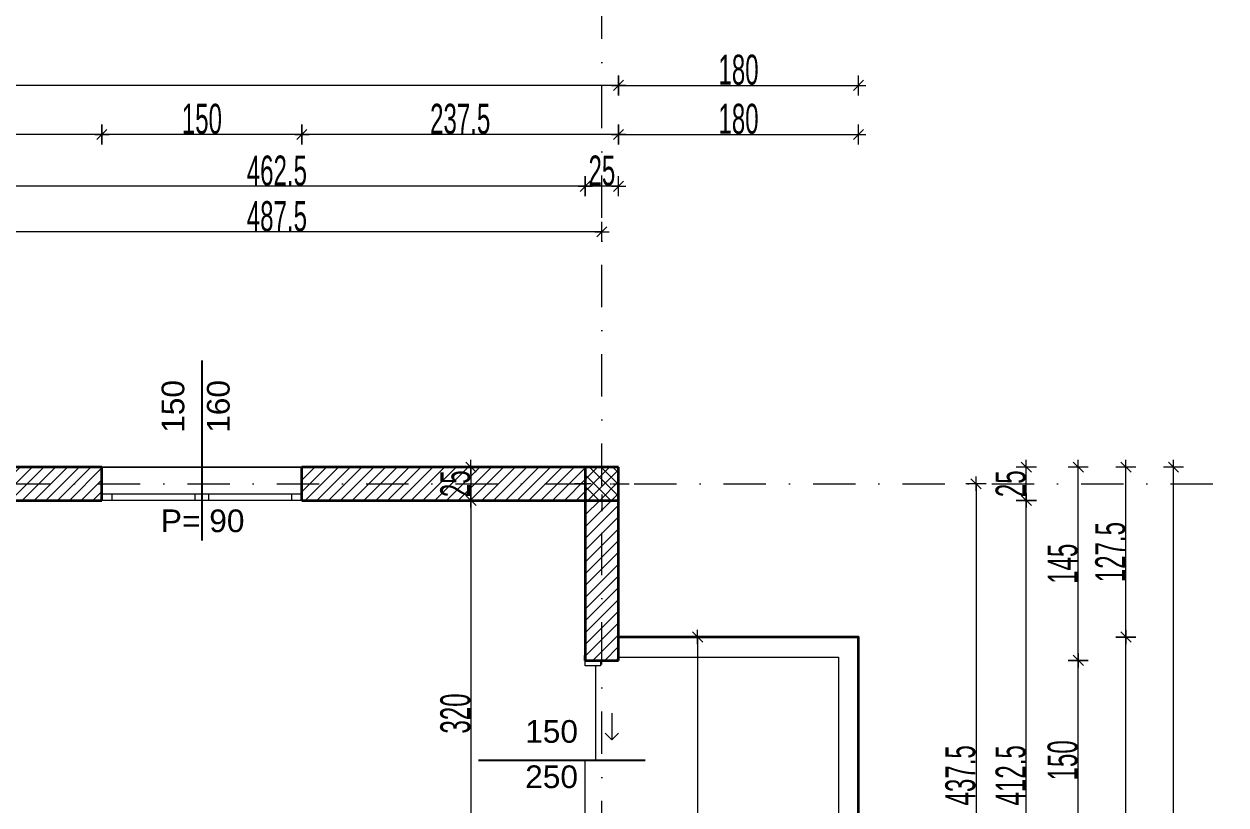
# Model space of a CAD drawing. Header units: millimetres. Extents: x -115530 to 122462, y -34508 to 119375.
# Drawn here: x -10144 to -1129, y 106426 to 112285 of the extents above; entities that cross this region are included whole.
import ezdxf

# ---------------------------------------------------------------- set-up
doc = ezdxf.new("R2010")
doc.units = ezdxf.units.MM
doc.header["$MEASUREMENT"] = 0
doc.linetypes.add('Dot & Dashed', pattern=[670.277762, 317.5, -176.388889, 0, -176.388874])
for name, color, linetype, lineweight in [('dimenzija', 7, 'Continuous', 13), ('dimenzuja vnatre', 251, 'Continuous', 9), ('New_Structural - Bearing_Pen_No__20', 1, 'Continuous', 0), ('New_Structural - Bearing_Pen_No__27', 7, 'Continuous', 25), ('New_Structural - Bearing_Pen_No__7', 7, 'Continuous', 35)]:
    doc.layers.add(name, color=color, linetype=linetype, lineweight=lineweight)
for name, color, linetype, lineweight, true_color in [('HATCH 2', 7, 'Continuous', 9, 0x575757), ('New_Structural - Bearing_Pen_No__168', 7, 'Continuous', 13, 0x6a6a6a), ('New_Structural - Bearing_Pen_No__23', 7, 'Continuous', 25, 0xbf7340), ('New_Structural - Bearing_Pen_No__3', 7, 'Continuous', 18, 0xff6600), ('New_Structural - Bearing_Pen_No__5', 7, 'Continuous', 25, 0x40a5ff), ('New_Structural - Bearing_Pen_No__8', 7, 'Continuous', 35, 0xa80f02), ('New_Structural - Bearing_Pen_No__87', 7, 'Continuous', 13, 0x6a6a6a), ('OSKI', 7, 'Continuous', 20, 0x156a84)]:
    doc.layers.add(name, color=color, linetype=linetype, lineweight=lineweight, true_color=true_color)
doc.styles.add('GENERATED_STYLE_1', font='arial.ttf')
doc.styles.add('PLATEIA', font='CGSAPPS.shx', dxfattribs={"width": 0.6})
doc.dimstyles.new('100v', dxfattribs={"dimtxt": 225, "dimasz": 1, "dimexe": 0.18, "dimexo": 0.0625, "dimgap": 4, "dimtad": 1, "dimdec": 0, "dimlfac": 0.1, "dimzin": 12, "dimdsep": 46, "dimtxsty": 'PLATEIA', "dimblk": 'A$C321216CB', "dimcen": 0.09, "dimse1": 1, "dimse2": 1, "dimclrd": 256, "dimclrt": 256, "dimadec": 3, "dimazin": 0, "dimtfac": 1, "dimtdec": 0, "dimtix": 1, "dimtmove": 2, "dimatfit": 3, "dimldrblk": 'A$C321216CB', "dimfxl": 1, "dimtolj": 1, "dimtzin": 0, "dimlwd": -1, "dimarcsym": 0})
pattern_1 = [(45, (-112822.756, 83915.69), (-44.194174, 44.194174), [])]

# ---------------------------------------------------------------- blocks, each defined once
blk = doc.blocks.new('A$C321216CB')
for p, q in [((-53.8, 0), (53.8, 0)), ((-38.1, -38.1), (38.1, 38.1)), ((0, -75.3), (0, 75.3))]:
    blk.add_line(p, q)
blk = doc.blocks.new('*D810')
at = {"layer": 'DEFPOINTS', "color": 0, "transparency": 16777216}
for p in [(-10685.2, 110725.4), (-5810.1, 110290.8), (-10685.2, 109184.8)]:
    blk.add_point(p, dxfattribs=at)
at = {"layer": 'dimenzija', "transparency": 16777216}
blk.add_line((-5811.1, 110725.4), (-10684.2, 110725.4), dxfattribs=at)
at = {"layer": 'dimenzija', "transparency": 16777216, "rotation": 180}
blk.add_blockref('A$C321216CB', (-10685.2, 110725.4), dxfattribs=at)
at = {"layer": 'dimenzija', "transparency": 16777216}
blk.add_blockref('A$C321216CB', (-5810.1, 110725.4), dxfattribs=at)
at = {"layer": 'dimenzija', "transparency": 16777216, "insert": (-8247.6, 110841.9), "char_height": 225, "attachment_point": 5, "style": 'PLATEIA'}
blk.add_mtext('\\A1;487.5', dxfattribs=at)
blk = doc.blocks.new('*D811')
at = {"layer": 'DEFPOINTS', "color": 0, "transparency": 16777216}
for p in [(-5935.2, 111067.6), (-5935.2, 108960.7), (-5685.2, 108960.7)]:
    blk.add_point(p, dxfattribs=at)
at = {"layer": 'dimenzija', "transparency": 16777216}
blk.add_line((-5686.2, 111067.6), (-5934.2, 111067.6), dxfattribs=at)
at = {"layer": 'dimenzija', "transparency": 16777216, "rotation": 180}
blk.add_blockref('A$C321216CB', (-5935.2, 111067.6), dxfattribs=at)
at = {"layer": 'dimenzija', "transparency": 16777216}
blk.add_blockref('A$C321216CB', (-5685.2, 111067.6), dxfattribs=at)
at = {"layer": 'dimenzija', "transparency": 16777216, "insert": (-5810.2, 111184.1), "char_height": 225, "attachment_point": 5, "style": 'PLATEIA'}
blk.add_mtext('\\A1;25', dxfattribs=at)
blk = doc.blocks.new('*D812')
at = {"layer": 'DEFPOINTS', "color": 0, "transparency": 16777216}
for p in [(-10560.2, 111067.6), (-10560.2, 108960.7), (-5935.2, 108960.7)]:
    blk.add_point(p, dxfattribs=at)
at = {"layer": 'dimenzija', "transparency": 16777216}
blk.add_line((-5936.2, 111067.6), (-10559.2, 111067.6), dxfattribs=at)
at = {"layer": 'dimenzija', "transparency": 16777216, "rotation": 180}
blk.add_blockref('A$C321216CB', (-10560.2, 111067.6), dxfattribs=at)
at = {"layer": 'dimenzija', "transparency": 16777216}
blk.add_blockref('A$C321216CB', (-5935.2, 111067.6), dxfattribs=at)
at = {"layer": 'dimenzija', "transparency": 16777216, "insert": (-8247.7, 111184.1), "char_height": 225, "attachment_point": 5, "style": 'PLATEIA'}
blk.add_mtext('\\A1;462.5', dxfattribs=at)
blk = doc.blocks.new('*D817')
at = {"layer": 'DEFPOINTS', "color": 0, "transparency": 16777216}
for p in [(-17485.2, 111824.4), (-17485.2, 108960.7), (-5685.2, 108960.7)]:
    blk.add_point(p, dxfattribs=at)
at = {"layer": 'dimenzija', "transparency": 16777216}
blk.add_line((-5686.2, 111824.4), (-17484.2, 111824.4), dxfattribs=at)
at = {"layer": 'dimenzija', "transparency": 16777216, "rotation": 180}
blk.add_blockref('A$C321216CB', (-17485.2, 111824.4), dxfattribs=at)
at = {"layer": 'dimenzija', "transparency": 16777216}
blk.add_blockref('A$C321216CB', (-5685.2, 111824.4), dxfattribs=at)
at = {"layer": 'dimenzija', "transparency": 16777216, "insert": (-11585.2, 111940.9), "char_height": 225, "attachment_point": 5, "style": 'PLATEIA'}
blk.add_mtext('\\A1;1180', dxfattribs=at)
blk = doc.blocks.new('*D821')
at = {"layer": 'DEFPOINTS', "color": 0, "transparency": 16777216}
for p in [(-5685.2, 108710.7), (-2626.7, 108710.7), (-5685.2, 104585.7)]:
    blk.add_point(p, dxfattribs=at)
at = {"layer": 'dimenzija', "transparency": 16777216}
blk.add_line((-2626.7, 104586.7), (-2626.7, 108709.7), dxfattribs=at)
for p, rotation in [((-2626.7, 108710.7), 90), ((-2626.7, 104585.7), 270)]:
    blk.add_blockref('A$C321216CB', p, dxfattribs=dict(at, rotation=rotation))
at = {"layer": 'dimenzija', "transparency": 16777216, "insert": (-2743.2, 106648.2), "char_height": 225, "attachment_point": 5, "rotation": 90, "style": 'PLATEIA'}
blk.add_mtext('\\A1;412.5', dxfattribs=at)
blk = doc.blocks.new('*D822')
at = {"layer": 'DEFPOINTS', "color": 0, "transparency": 16777216}
for p in [(-5685.2, 108960.7), (-2626.7, 108960.7), (-5685.2, 108710.7)]:
    blk.add_point(p, dxfattribs=at)
at = {"layer": 'dimenzija', "transparency": 16777216}
blk.add_line((-2626.7, 108711.7), (-2626.7, 108959.7), dxfattribs=at)
for p, rotation in [((-2626.7, 108960.7), 90), ((-2626.7, 108710.7), 270)]:
    blk.add_blockref('A$C321216CB', p, dxfattribs=dict(at, rotation=rotation))
at = {"layer": 'dimenzija', "transparency": 16777216, "insert": (-2743.2, 108835.7), "char_height": 225, "attachment_point": 5, "rotation": 90, "style": 'PLATEIA'}
blk.add_mtext('\\A1;25', dxfattribs=at)
blk = doc.blocks.new('*D824')
at = {"layer": 'DEFPOINTS', "color": 0, "transparency": 16777216}
for p in [(-5685.2, 107510.7), (-2236.9, 107510.7), (-5685.2, 106010.7)]:
    blk.add_point(p, dxfattribs=at)
at = {"layer": 'dimenzija', "transparency": 16777216}
blk.add_line((-2236.9, 106011.7), (-2236.9, 107509.7), dxfattribs=at)
for p, rotation in [((-2236.9, 107510.7), 90), ((-2236.9, 106010.7), 270)]:
    blk.add_blockref('A$C321216CB', p, dxfattribs=dict(at, rotation=rotation))
at = {"layer": 'dimenzija', "transparency": 16777216, "insert": (-2353.4, 106760.7), "char_height": 225, "attachment_point": 5, "rotation": 90, "style": 'PLATEIA'}
blk.add_mtext('\\A1;150', dxfattribs=at)
blk = doc.blocks.new('*D825')
at = {"layer": 'DEFPOINTS', "color": 0, "transparency": 16777216}
for p in [(-5756.7, 108960.7), (-2236.9, 108960.7), (-5685.2, 107510.7)]:
    blk.add_point(p, dxfattribs=at)
at = {"layer": 'dimenzija', "transparency": 16777216}
blk.add_line((-2236.9, 107511.7), (-2236.9, 108959.7), dxfattribs=at)
for p, rotation in [((-2236.9, 108960.7), 90), ((-2236.9, 107510.7), 270)]:
    blk.add_blockref('A$C321216CB', p, dxfattribs=dict(at, rotation=rotation))
at = {"layer": 'dimenzija', "transparency": 16777216, "insert": (-2353.4, 108235.7), "char_height": 225, "attachment_point": 5, "rotation": 90, "style": 'PLATEIA'}
blk.add_mtext('\\A1;145', dxfattribs=at)
blk = doc.blocks.new('*D833')
at = {"layer": 'DEFPOINTS', "color": 0, "transparency": 16777216}
for p in [(-4373, 108835.7), (-4373, 104460.7), (-3004, 104460.7)]:
    blk.add_point(p, dxfattribs=at)
at = {"layer": 'dimenzija', "transparency": 16777216}
blk.add_line((-3004, 108834.7), (-3004, 104461.7), dxfattribs=at)
for p, rotation in [((-3004, 108835.7), 90), ((-3004, 104460.7), 270)]:
    blk.add_blockref('A$C321216CB', p, dxfattribs=dict(at, rotation=rotation))
at = {"layer": 'dimenzija', "transparency": 16777216, "insert": (-3120.5, 106648.2), "char_height": 225, "attachment_point": 5, "rotation": 90, "style": 'PLATEIA'}
blk.add_mtext('\\A1;437.5', dxfattribs=at)
blk = doc.blocks.new('*D891')
at = {"layer": 'DEFPOINTS', "color": 0, "transparency": 16777216}
for p in [(-4047.3, 107685.7), (-1879.3, 107685.7), (-4032.1, 102685.7)]:
    blk.add_point(p, dxfattribs=at)
at = {"layer": 'dimenzija', "transparency": 16777216}
blk.add_line((-1879.3, 102686.7), (-1879.3, 107684.7), dxfattribs=at)
for p, rotation in [((-1879.3, 107685.7), 90), ((-1879.3, 102685.7), 270)]:
    blk.add_blockref('A$C321216CB', p, dxfattribs=dict(at, rotation=rotation))
at = {"layer": 'dimenzija', "transparency": 16777216, "insert": (-1995.8, 105185.7), "char_height": 225, "attachment_point": 5, "rotation": 90, "style": 'PLATEIA'}
blk.add_mtext('\\A1;500', dxfattribs=at)
blk = doc.blocks.new('*D892')
at = {"layer": 'DEFPOINTS', "color": 0, "transparency": 16777216}
for p in [(-5685.2, 108960.7), (-1879.3, 108960.7), (-4047.3, 107685.7)]:
    blk.add_point(p, dxfattribs=at)
at = {"layer": 'dimenzija', "transparency": 16777216}
blk.add_line((-1879.3, 107686.7), (-1879.3, 108959.7), dxfattribs=at)
for p, rotation in [((-1879.3, 108960.7), 90), ((-1879.3, 107685.7), 270)]:
    blk.add_blockref('A$C321216CB', p, dxfattribs=dict(at, rotation=rotation))
at = {"layer": 'dimenzija', "transparency": 16777216, "insert": (-1995.8, 108323.2), "char_height": 225, "attachment_point": 5, "rotation": 90, "style": 'PLATEIA'}
blk.add_mtext('\\A1;127.5', dxfattribs=at)
blk = doc.blocks.new('*D893')
at = {"layer": 'DEFPOINTS', "color": 0, "transparency": 16777216}
for p in [(-5685.2, 108960.7), (-1522.1, 108960.7), (-5685.2, 99960.7)]:
    blk.add_point(p, dxfattribs=at)
at = {"layer": 'dimenzija', "transparency": 16777216}
blk.add_line((-1522.1, 99961.7), (-1522.1, 108959.7), dxfattribs=at)
for p, rotation in [((-1522.1, 108960.7), 90), ((-1522.1, 99960.7), 270)]:
    blk.add_blockref('A$C321216CB', p, dxfattribs=dict(at, rotation=rotation))
at = {"layer": 'dimenzija', "transparency": 16777216, "insert": (-1638.6, 104460.7), "char_height": 225, "attachment_point": 5, "rotation": 90, "style": 'PLATEIA'}
blk.add_mtext('\\A1;900', dxfattribs=at)
blk = doc.blocks.new('*D878')
at = {"layer": 'DEFPOINTS', "color": 0, "transparency": 16777216}
for p in [(-8060.2, 111455.9), (-5685.2, 108960.7), (-8060.2, 108860.7)]:
    blk.add_point(p, dxfattribs=at)
at = {"layer": 'dimenzija', "transparency": 16777216}
blk.add_line((-5686.2, 111455.9), (-8059.2, 111455.9), dxfattribs=at)
at = {"layer": 'dimenzija', "transparency": 16777216, "rotation": 180}
blk.add_blockref('A$C321216CB', (-8060.2, 111455.9), dxfattribs=at)
at = {"layer": 'dimenzija', "transparency": 16777216}
blk.add_blockref('A$C321216CB', (-5685.2, 111455.9), dxfattribs=at)
at = {"layer": 'dimenzija', "transparency": 16777216, "insert": (-6872.7, 111572.4), "char_height": 225, "attachment_point": 5, "style": 'PLATEIA'}
blk.add_mtext('\\A1;237.5', dxfattribs=at)
blk = doc.blocks.new('*D879')
at = {"layer": 'DEFPOINTS', "color": 0, "transparency": 16777216}
for p in [(-9560.2, 111455.9), (-9560.2, 108860.7), (-8060.2, 108860.7)]:
    blk.add_point(p, dxfattribs=at)
at = {"layer": 'dimenzija', "transparency": 16777216}
blk.add_line((-8061.2, 111455.9), (-9559.2, 111455.9), dxfattribs=at)
at = {"layer": 'dimenzija', "transparency": 16777216, "rotation": 180}
blk.add_blockref('A$C321216CB', (-9560.2, 111455.9), dxfattribs=at)
at = {"layer": 'dimenzija', "transparency": 16777216}
blk.add_blockref('A$C321216CB', (-8060.2, 111455.9), dxfattribs=at)
at = {"layer": 'dimenzija', "transparency": 16777216, "insert": (-8810.2, 111572.4), "char_height": 225, "attachment_point": 5, "style": 'PLATEIA'}
blk.add_mtext('\\A1;150', dxfattribs=at)
blk = doc.blocks.new('*D880')
at = {"layer": 'DEFPOINTS', "color": 0, "transparency": 16777216}
for p in [(-12535.2, 111455.9), (-12535.2, 108860.7), (-9560.2, 108860.7)]:
    blk.add_point(p, dxfattribs=at)
at = {"layer": 'dimenzija', "transparency": 16777216}
blk.add_line((-9561.2, 111455.9), (-12534.2, 111455.9), dxfattribs=at)
at = {"layer": 'dimenzija', "transparency": 16777216, "rotation": 180}
blk.add_blockref('A$C321216CB', (-12535.2, 111455.9), dxfattribs=at)
at = {"layer": 'dimenzija', "transparency": 16777216}
blk.add_blockref('A$C321216CB', (-9560.2, 111455.9), dxfattribs=at)
at = {"layer": 'dimenzija', "transparency": 16777216, "insert": (-11047.7, 111572.4), "char_height": 225, "attachment_point": 5, "style": 'PLATEIA'}
blk.add_mtext('\\A1;297.5', dxfattribs=at)
blk = doc.blocks.new('*D786')
at = {"layer": 'DEFPOINTS', "color": 0, "transparency": 16777216}
for p in [(-3885.2, 111455.9), (-5685.2, 108960.7), (-3885.2, 107234.5)]:
    blk.add_point(p, dxfattribs=at)
at = {"layer": 'dimenzija', "transparency": 16777216}
blk.add_line((-5684.2, 111455.9), (-3886.2, 111455.9), dxfattribs=at)
at = {"layer": 'dimenzija', "transparency": 16777216, "rotation": 180}
blk.add_blockref('A$C321216CB', (-5685.2, 111455.9), dxfattribs=at)
at = {"layer": 'dimenzija', "transparency": 16777216}
blk.add_blockref('A$C321216CB', (-3885.2, 111455.9), dxfattribs=at)
at = {"layer": 'dimenzija', "transparency": 16777216, "insert": (-4785.2, 111572.4), "char_height": 225, "attachment_point": 5, "style": 'PLATEIA'}
blk.add_mtext('\\A1;180', dxfattribs=at)
blk = doc.blocks.new('*D926')
at = {"layer": 'DEFPOINTS', "color": 0, "transparency": 16777216}
for p in [(-5010.5, 107685.7), (-5091.9, 102685.7), (-5010.5, 102685.7)]:
    blk.add_point(p, dxfattribs=at)
at = {"layer": 'dimenzija', "transparency": 16777216}
blk.add_line((-5091.9, 107684.7), (-5091.9, 102686.7), dxfattribs=at)
for p, rotation in [((-5091.9, 107685.7), 90), ((-5091.9, 102685.7), 270)]:
    blk.add_blockref('A$C321216CB', p, dxfattribs=dict(at, rotation=rotation))
at = {"layer": 'dimenzija', "transparency": 16777216, "insert": (-5208.4, 105185.7), "char_height": 225, "attachment_point": 5, "rotation": 90, "style": 'PLATEIA'}
blk.add_mtext('\\A1;500', dxfattribs=at)
blk = doc.blocks.new('*D930')
at = {"layer": 'DEFPOINTS', "color": 0, "transparency": 16777216}
for p in [(-6689.4, 108960.7), (-6791.8, 108710.7), (-6689.4, 108710.7)]:
    blk.add_point(p, dxfattribs=at)
at = {"layer": 'dimenzuja vnatre', "transparency": 16777216}
blk.add_line((-6791.8, 108959.7), (-6791.8, 108711.7), dxfattribs=at)
for p, rotation in [((-6791.8, 108960.7), 90), ((-6791.8, 108710.7), 270)]:
    blk.add_blockref('A$C321216CB', p, dxfattribs=dict(at, rotation=rotation))
at = {"layer": 'dimenzuja vnatre', "transparency": 16777216, "insert": (-6908.3, 108835.7), "char_height": 225, "attachment_point": 5, "rotation": 90, "style": 'PLATEIA'}
blk.add_mtext('\\A1;25', dxfattribs=at)
blk = doc.blocks.new('*D931')
at = {"layer": 'DEFPOINTS', "color": 0, "transparency": 16777216}
for p in [(-6689.4, 108710.7), (-6791.8, 105513.3), (-6467.5, 105513.3)]:
    blk.add_point(p, dxfattribs=at)
at = {"layer": 'dimenzuja vnatre', "transparency": 16777216}
blk.add_line((-6791.8, 108709.7), (-6791.8, 105514.3), dxfattribs=at)
for p, rotation in [((-6791.8, 108710.7), 90), ((-6791.8, 105513.3), 270)]:
    blk.add_blockref('A$C321216CB', p, dxfattribs=dict(at, rotation=rotation))
at = {"layer": 'dimenzuja vnatre', "transparency": 16777216, "insert": (-6908.3, 107112), "char_height": 225, "attachment_point": 5, "rotation": 90, "style": 'PLATEIA'}
blk.add_mtext('\\A1;320', dxfattribs=at)
blk = doc.blocks.new('*D947')
at = {"layer": 'DEFPOINTS', "color": 0, "transparency": 16777216}
for p in [(-3885.2, 111824.4), (-5685.2, 108960.7), (-3885.2, 107685.7)]:
    blk.add_point(p, dxfattribs=at)
at = {"layer": 'dimenzija', "transparency": 16777216}
blk.add_line((-5684.2, 111824.4), (-3886.2, 111824.4), dxfattribs=at)
at = {"layer": 'dimenzija', "transparency": 16777216, "rotation": 180}
blk.add_blockref('A$C321216CB', (-5685.2, 111824.4), dxfattribs=at)
at = {"layer": 'dimenzija', "transparency": 16777216}
blk.add_blockref('A$C321216CB', (-3885.2, 111824.4), dxfattribs=at)
at = {"layer": 'dimenzija', "transparency": 16777216, "insert": (-4785.2, 111940.9), "char_height": 225, "attachment_point": 5, "style": 'PLATEIA'}
blk.add_mtext('\\A1;180', dxfattribs=at)

msp = doc.modelspace()

# ---------------------------------------------------------------- hatches: boundary and pattern name
at = {"layer": 'HATCH 2', "linetype": 'Continuous', "lineweight": 13}
h = msp.add_hatch(dxfattribs=at)
h.set_pattern_fill('ANSI37', color=256, scale=500, style=0)
h.set_pattern_definition([(45, (-112822.756, 83915.69), (-44.194174, 44.194174), []), (135, (-112822.756, 83915.69), (-44.194174, -44.194174), [])])
h.paths.add_polyline_path([(-5685.19, 108960.73), (-5935.19, 108960.73), (-5935.19, 108710.73), (-5685.19, 108710.73)])
at = {"layer": 'New_Structural - Bearing_Pen_No__168', "linetype": 'Continuous', "lineweight": 13, "true_color": 0x9ea0a3}
h = msp.add_hatch(dxfattribs=at)
h.set_pattern_fill('ANSI31', color=253, scale=500, style=0)
h.set_pattern_definition(pattern_1)
h.paths.add_polyline_path([(-9560.19, 108710.73), (-9560.19, 108960.73), (-10560.19, 108960.73), (-10560.19, 108710.73)])
h = msp.add_hatch(dxfattribs=at)
h.set_pattern_fill('ANSI31', color=253, scale=500, style=0)
h.set_pattern_definition(pattern_1)
h.paths.add_polyline_path([(-5935.19, 108960.73), (-8060.19, 108960.73), (-8060.19, 108710.73), (-5935.19, 108710.73)])
h = msp.add_hatch(dxfattribs=at)
h.set_pattern_fill('ANSI31', color=253, scale=500, style=0)
h.set_pattern_definition(pattern_1)
h.paths.add_polyline_path([(-5685.19, 108710.73), (-5935.19, 108710.73), (-5935.19, 107510.73), (-5685.19, 107510.73)])

# ---------------------------------------------------------------- linework, layer by layer
at = {"layer": 'dimenzija'}
msp.add_lwpolyline([(-17485.19, 108960.73), (-5685.19, 108960.73)], dxfattribs=at)
at = {"layer": 'New_Structural - Bearing_Pen_No__20', "color": 1, "linetype": 'Continuous', "lineweight": 0}
for p, q in [((-5810.19, 108915.73), (-5810.19, 109040.73)), ((-5890.19, 108835.73), (-6015.19, 108835.73)), ((-5730.19, 108835.73), (-5605.19, 108835.73)), ((-5810.19, 108755.73), (-5810.19, 108630.73))]:
    msp.add_line(p, q, dxfattribs=at)
msp.add_point((-5810.19, 108835.73), dxfattribs=at)
at = {"layer": 'New_Structural - Bearing_Pen_No__23', "color": 30, "linetype": 'Continuous', "lineweight": 20, "true_color": 0xff6600}
for p, q in [((-9560.19, 108760.73), (-9485.19, 108760.73)), ((-9485.19, 108760.73), (-9485.19, 108710.73)), ((-8860.19, 108710.73), (-8860.19, 108760.73)), ((-8860.19, 108760.73), (-8810.19, 108760.73)), ((-8810.19, 108760.73), (-8760.19, 108760.73)), ((-8760.19, 108760.73), (-8760.19, 108710.73)), ((-8135.19, 108710.73), (-8135.19, 108760.73)), ((-8135.19, 108760.73), (-8060.19, 108760.73)), ((-9485.19, 108710.73), (-9560.19, 108710.73)), ((-8810.19, 108710.73), (-8860.19, 108710.73)), ((-8760.19, 108710.73), (-8810.19, 108710.73)), ((-8060.19, 108710.73), (-8135.19, 108710.73)), ((-5935.19, 107470.73), (-5935.19, 107510.73)), ((-5935.19, 107510.73), (-5820.19, 107510.73)), ((-5820.19, 107470.73), (-5935.19, 107470.73)), ((-5820.19, 107510.73), (-5820.19, 107470.73))]:
    msp.add_line(p, q, dxfattribs=at)
at = {"layer": 'New_Structural - Bearing_Pen_No__27', "color": 7, "linetype": 'Continuous', "lineweight": 35}
for p, q in [((-9560.19, 108760.73), (-9560.19, 108960.73)), ((-9560.19, 108760.73), (-9560.19, 108960.73)), ((-8060.19, 108760.73), (-8060.19, 108960.73)), ((-8060.19, 108760.73), (-8060.19, 108960.73)), ((-9560.19, 108710.73), (-9560.19, 108760.73)), ((-9560.19, 108710.73), (-9560.19, 108760.73)), ((-9560.19, 108710.73), (-9560.19, 108760.73)), ((-8060.19, 108710.73), (-8060.19, 108760.73)), ((-8060.19, 108710.73), (-8060.19, 108760.73)), ((-8060.19, 108710.73), (-8060.19, 108760.73)), ((-5935.19, 107510.73), (-5935.19, 107547.73)), ((-5935.19, 107510.73), (-5935.19, 107547.73)), ((-5935.19, 107510.73), (-5935.19, 107547.73)), ((-5935.19, 107510.73), (-5820.19, 107510.73)), ((-5935.19, 107510.73), (-5820.19, 107510.73)), ((-5935.19, 107510.73), (-5820.19, 107510.73)), ((-5820.19, 107510.73), (-5685.19, 107510.73)), ((-5820.19, 107510.73), (-5685.19, 107510.73)), ((-5820.19, 107510.73), (-5685.19, 107510.73)), ((-5685.19, 107510.73), (-5685.19, 107547.73)), ((-5685.19, 107510.73), (-5685.19, 107547.73)), ((-5685.19, 107510.73), (-5685.19, 107547.73))]:
    msp.add_line(p, q, dxfattribs=at)
for points in [[(-9560.19, 108960.73), (-10560.19, 108960.73)], [(-5935.19, 108960.73), (-8060.19, 108960.73)], [(-10560.19, 108710.73), (-9560.19, 108710.73)], [(-8060.19, 108710.73), (-5935.19, 108710.73)], [(-5935.19, 108710.73), (-5935.19, 107510.73)], [(-5685.19, 107510.73), (-5685.19, 108710.73)], [(-5685.19, 102685.73), (-3885.19, 102685.73), (-3885.19, 107685.73), (-5685.19, 107685.73)]]:
    msp.add_lwpolyline(points, dxfattribs=at)
at = {"layer": 'New_Structural - Bearing_Pen_No__3', "color": 30, "linetype": 'Continuous', "lineweight": 18, "true_color": 0xff6600}
for p, q in [((-8060.19, 108960.73), (-9560.19, 108960.73)), ((-9485.19, 108760.73), (-8860.19, 108760.73)), ((-8760.19, 108760.73), (-8135.19, 108760.73)), ((-8060.19, 108710.73), (-9560.19, 108710.73)), ((-8860.19, 108710.73), (-9485.19, 108710.73)), ((-8135.19, 108710.73), (-8760.19, 108710.73)), ((-5855.19, 106760.73), (-5855.19, 107470.73)), ((-5735.19, 107115.73), (-5735.19, 106915.73)), ((-5735.19, 106915.73), (-5785.19, 106965.73)), ((-5735.19, 106915.73), (-5685.19, 106965.73)), ((-5935.19, 106050.73), (-5935.19, 106760.73))]:
    msp.add_line(p, q, dxfattribs=at)
at = {"layer": 'New_Structural - Bearing_Pen_No__5', "color": 161, "linetype": 'Continuous', "lineweight": 25, "true_color": 0x40a5ff}
for p, q in [((-8810.19, 109760.73), (-8810.19, 108410.73)), ((-6735.19, 106760.73), (-5485.19, 106760.73))]:
    msp.add_line(p, q, dxfattribs=at)
at = {"layer": 'New_Structural - Bearing_Pen_No__8', "color": 14, "linetype": 'Continuous', "lineweight": 35, "true_color": 0xa80f02}
msp.add_lwpolyline([(-5685.19, 108960.73), (-5935.19, 108960.73), (-5935.19, 108710.73), (-5685.19, 108710.73)], close=True, dxfattribs=at)
at = {"layer": 'New_Structural - Bearing_Pen_No__87', "color": 251, "linetype": 'Continuous', "lineweight": 20, "true_color": 0x6a6a6a}
for points in [[(-5685.19, 107685.73), (-5685.19, 107535.73)], [(-5685.19, 107535.73), (-4035.19, 107535.73)], [(-4035.19, 107535.73), (-4035.19, 102835.73)]]:
    msp.add_lwpolyline(points, dxfattribs=at)
at = {"layer": 'OSKI', "linetype": 'Dot & Dashed'}
for p, q in [((-5810.19, 96753.97), (-5810.19, 113035.14)), ((-20315.56, 108835.73), (-1129.22, 108835.73))]:
    msp.add_line(p, q, dxfattribs=at)

# ---------------------------------------------------------------- texts
at = {"layer": 'New_Structural - Bearing_Pen_No__7', "color": 7, "linetype": 'Continuous', "lineweight": 35, "char_height": 170, "attachment_point": 7, "rotation": 90, "style": 'GENERATED_STYLE_1'}
for s, insert in [('\\A1;{\\pql;\\pt0;\\fArial|b0|i0|c0|p34;150\\fArial|b0|i0|c0|p34;\\A1{\\H.66x;\\S^  ;}\\fArial|b0|i0|c0|p34;\\fArial|b0|i0|c0|p34;}', (-8892.39, 109217.71)), ('\\A1;{\\pql;\\pt0;\\fArial|b0|i0|c0|p34;160\\fArial|b0|i0|c0|p34;\\A1{\\H.66x;\\S^  ;}\\fArial|b0|i0|c0|p34;\\fArial|b0|i0|c0|p34;}', (-8552.39, 109217.71))]:
    msp.add_mtext(s, dxfattribs=dict(at, insert=insert))
at = {"layer": 'New_Structural - Bearing_Pen_No__7', "color": 7, "linetype": 'Continuous', "lineweight": 35, "char_height": 170, "attachment_point": 7, "style": 'GENERATED_STYLE_1'}
for s, insert in [('\\A1;{\\pql;\\pt0;\\fArial|b0|i0|c0|p34;P= 90\\fArial|b0|i0|c0|p34;\\A1{\\H.66x;\\S^  ;}\\fArial|b0|i0|c0|p34;\\fArial|b0|i0|c0|p34;}', (-9117.94, 108423.1)), ('\\A1;{\\pql;\\pt0;\\fArial|b0|i0|c0|p34;150\\fArial|b0|i0|c0|p34;\\A1{\\H.66x;\\S^  ;}\\fArial|b0|i0|c0|p34;\\fArial|b0|i0|c0|p34;}', (-6385.4, 106842.94)), ('\\A1;{\\pql;\\pt0;\\fArial|b0|i0|c0|p34;250\\fArial|b0|i0|c0|p34;\\A1{\\H.66x;\\S^  ;}\\fArial|b0|i0|c0|p34;\\fArial|b0|i0|c0|p34;}', (-6385.4, 106502.94))]:
    msp.add_mtext(s, dxfattribs=dict(at, insert=insert))

# ---------------------------------------------------------------- dimensions: what is measured, and where the dimension line sits
at = {"layer": 'dimenzija'}
for base, p1, p2, angle, picture, middle in [((-17485.19, 111824.37), (-5685.19, 108960.73), (-17485.19, 108960.73), 180, '*D817', (-11585.19, 111940.87)), ((-3885.19, 111824.37), (-5685.19, 108960.73), (-3885.19, 107685.73), 180, '*D947', (-4785.19, 111940.87)), ((-12535.19, 111455.85), (-9560.19, 108860.73), (-12535.19, 108860.73), 180, '*D880', (-11047.69, 111572.35)), ((-8060.19, 111455.85), (-5685.19, 108960.73), (-8060.19, 108860.73), 180, '*D878', (-6872.69, 111572.35)), ((-3885.19, 111455.85), (-5685.19, 108960.73), (-3885.19, 107234.53), 180, '*D786', (-4785.19, 111572.35)), ((-10560.19, 111067.59), (-5935.19, 108960.73), (-10560.19, 108960.73), 180, '*D812', (-8247.69, 111184.09)), ((-10685.19, 110725.41), (-5810.11, 110290.77), (-10685.19, 109184.84), 180, '*D810', (-8247.65, 110841.91)), ((-2236.94, 108960.73), (-5685.19, 107510.73), (-5756.74, 108960.73), 270, '*D825', (-2353.44, 108235.73)), ((-2626.66, 108960.73), (-5685.19, 108710.73), (-5685.19, 108960.73), 270, '*D822', (-2743.16, 108835.73)), ((-1879.3, 108960.73), (-4047.33, 107685.73), (-5685.19, 108960.73), 270, '*D892', (-1995.8, 108323.23)), ((-1522.14, 108960.73), (-5685.19, 99960.73), (-5685.19, 108960.73), 270, '*D893', (-1638.64, 104460.73)), ((-3003.97, 104460.73), (-4372.98, 108835.73), (-4372.98, 104460.73), 270, '*D833', (-3120.47, 106648.23)), ((-2626.66, 108710.73), (-5685.19, 104585.73), (-5685.19, 108710.73), 270, '*D821', (-2743.16, 106648.23)), ((-1879.3, 107685.73), (-4032.08, 102685.73), (-4047.33, 107685.73), 270, '*D891', (-1995.8, 105185.73)), ((-2236.94, 107510.73), (-5685.19, 106010.73), (-5685.19, 107510.73), 270, '*D824', (-2353.44, 106760.73))]:
    dim = msp.add_linear_dim(base=base, p1=p1, p2=p2, angle=angle, dimstyle='100v', override={"dimdec": 1}, dxfattribs=at)
    dim.commit()
    dim.dimension.update_dxf_attribs({"geometry": picture, "text_midpoint": middle})
for base, p1, p2, angle, picture, middle in [((-9560.19, 111455.85), (-8060.19, 108860.73), (-9560.19, 108860.73), 180, '*D879', (-8810.19, 111572.35)), ((-5935.19, 111067.59), (-5685.19, 108960.73), (-5935.19, 108960.73), 180, '*D811', (-5810.19, 111184.09)), ((-5091.86, 102685.73), (-5010.5, 107685.73), (-5010.5, 102685.73), 90, '*D926', (-5208.36, 105185.73))]:
    dim = msp.add_linear_dim(base=base, p1=p1, p2=p2, angle=angle, dimstyle='100v', dxfattribs=at)
    dim.commit()
    dim.dimension.update_dxf_attribs({"geometry": picture, "text_midpoint": middle})
at = {"layer": 'dimenzuja vnatre'}
for base, p1, p2, picture, middle in [((-6791.79, 108710.73), (-6689.37, 108960.73), (-6689.37, 108710.73), '*D930', (-6908.29, 108835.73)), ((-6791.79, 105513.27), (-6689.37, 108710.73), (-6467.47, 105513.27), '*D931', (-6908.29, 107112))]:
    dim = msp.add_linear_dim(base=base, p1=p1, p2=p2, angle=90, dimstyle='100v', dxfattribs=at)
    dim.commit()
    dim.dimension.update_dxf_attribs({"geometry": picture, "text_midpoint": middle})

doc.saveas('drawing.dxf')
